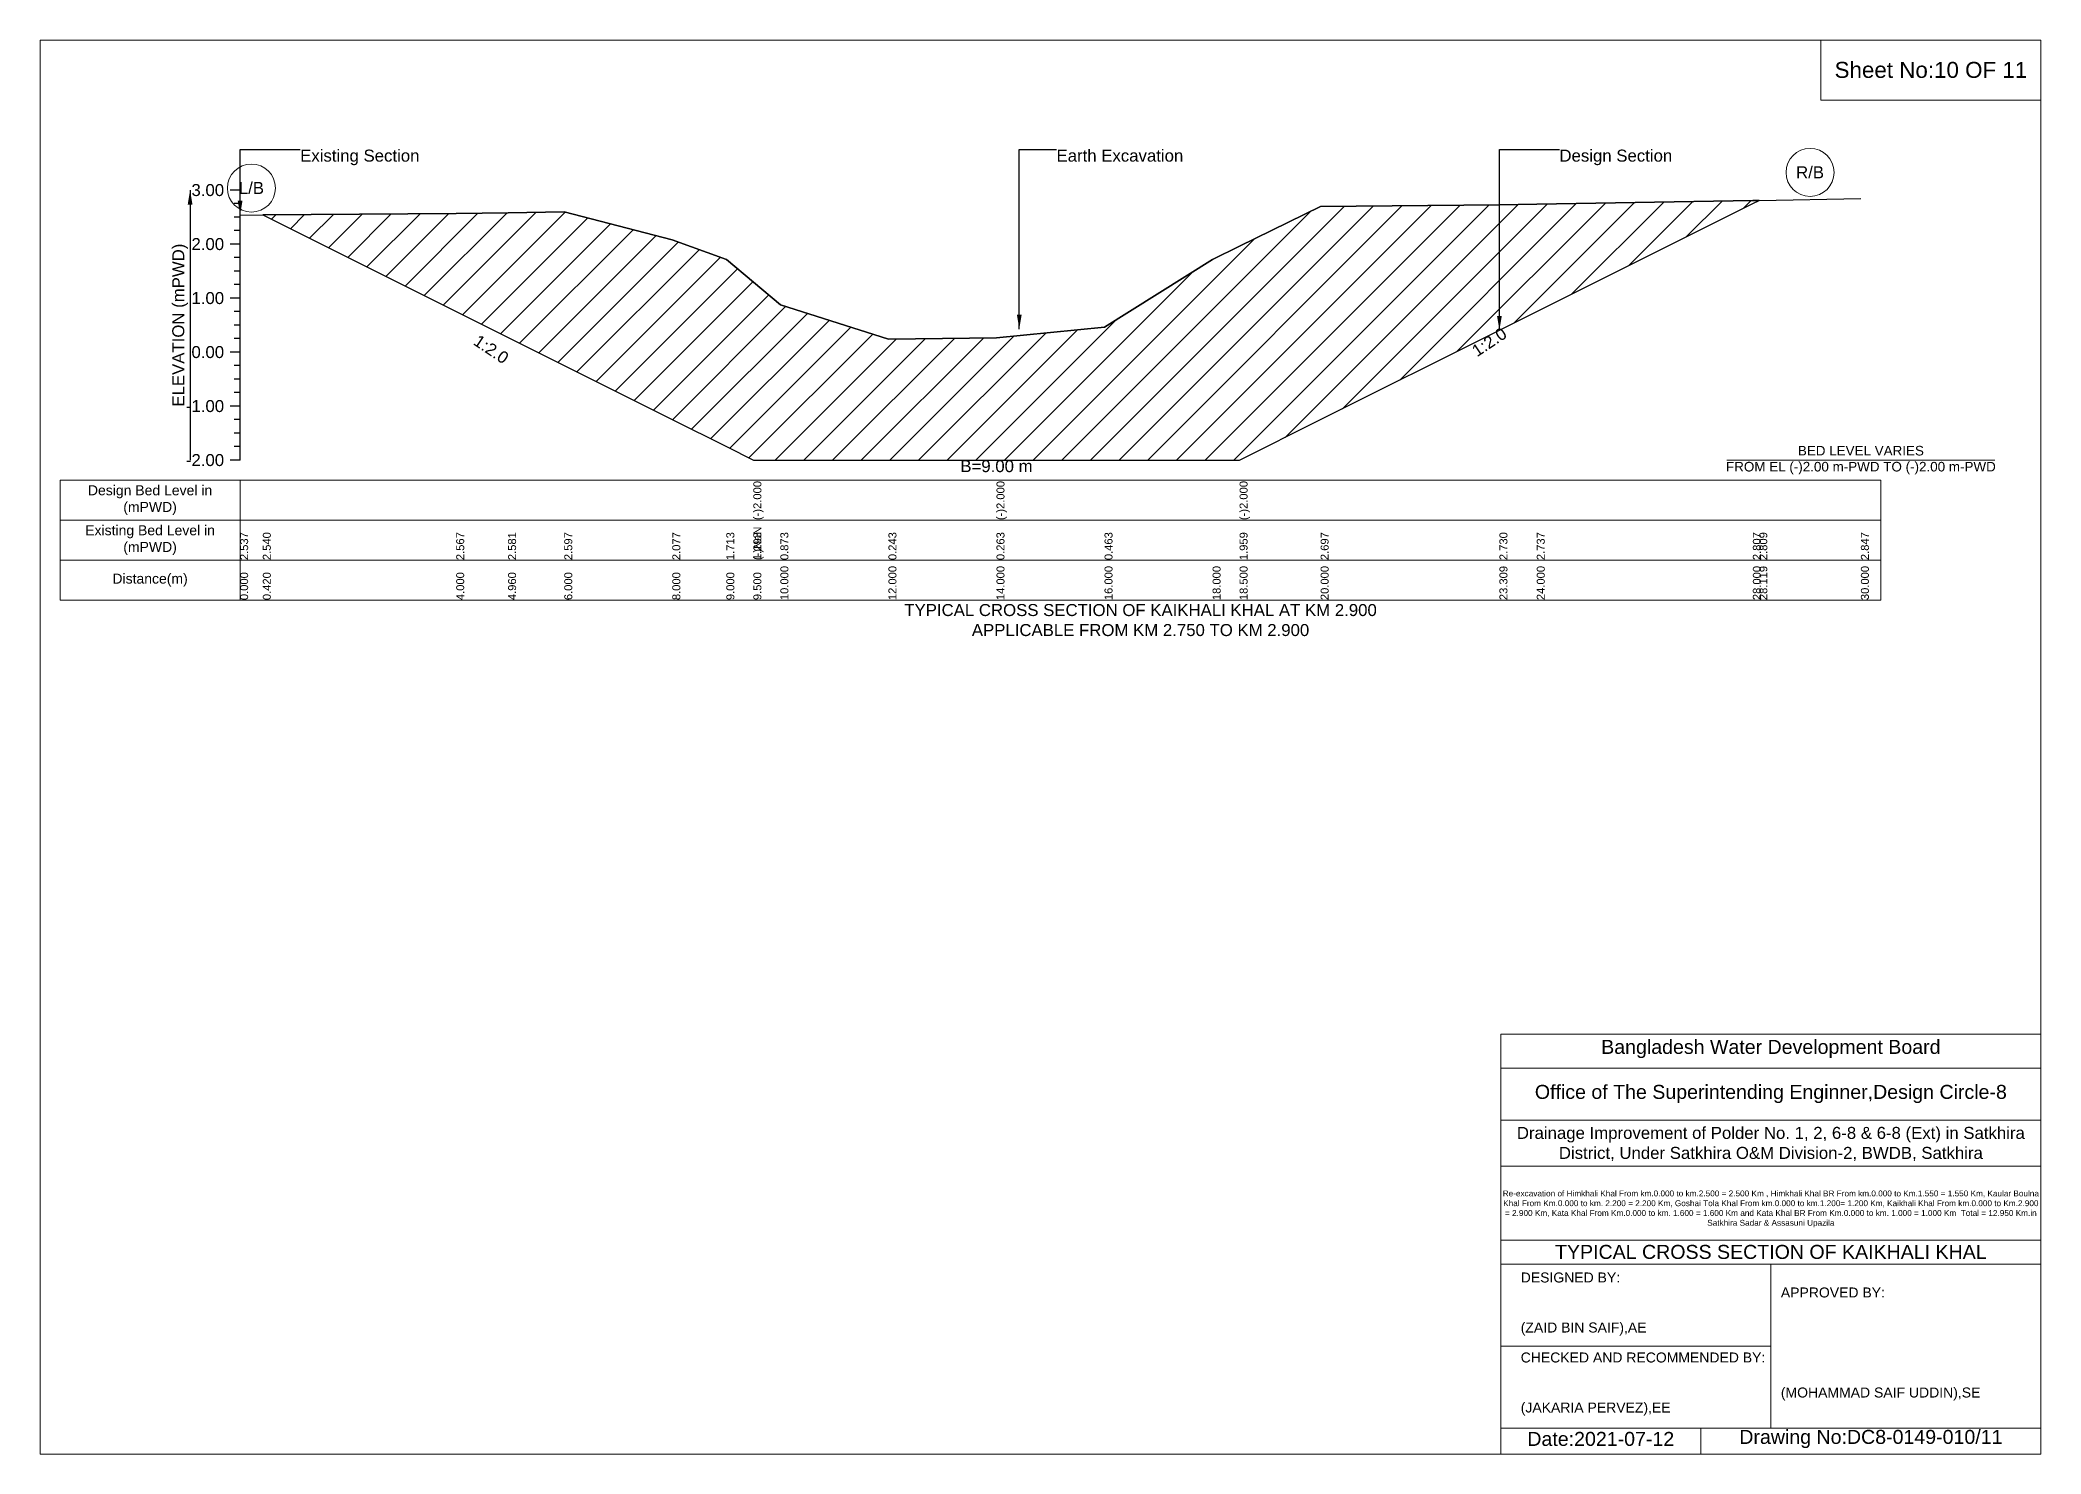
# Model space of a CAD drawing. Header units: inches. Extents: x 91000 to 628000, y -5656 to 0.
# Drawn here: x 460000 to 468000, y -5656 to 0 of the extents above; entities that cross this region are included whole.
import ezdxf

# ---------------------------------------------------------------- set-up
doc = ezdxf.new("R2010")
doc.units = ezdxf.units.IN
doc.header["$LTSCALE"] = 7
doc.header["$MEASUREMENT"] = 0
for name, color, linetype, lineweight in [('Cross section Data Border', 7, 'Continuous', 9), ('Cross Section Labels', 7, 'Continuous', 9), ('Existing_Bed_Level for Xsection', 7, 'Continuous', 25), ('Long Section Border', 7, 'Continuous', 9)]:
    doc.layers.add(name, color=color, linetype=linetype, lineweight=lineweight)
doc.styles.get("Standard").update_dxf_attribs({"font": 'arial.ttf'})
doc.dimstyles.get("Standard").update_dxf_attribs({"dimtxt": 0.18, "dimasz": 0.18, "dimexe": 0.18, "dimexo": 0.0625, "dimgap": 0.09, "dimtad": 0, "dimtih": 1, "dimtoh": 1, "dimdec": 4, "dimzin": 0, "dimdsep": 46, "dimtxsty": 'Standard', "dimcen": 0.09, "dimadec": 0, "dimazin": 0, "dimtfac": 1, "dimtdec": 4, "dimtofl": 0, "dimtmove": 0, "dimatfit": 3, "dimfxl": 1, "dimtolj": 1, "dimtzin": 0, "dimarcsym": 0})

msp = doc.modelspace()

# ---------------------------------------------------------------- hatches: boundary and pattern name
at = {"layer": 'Existing_Bed_Level for Xsection'}
h = msp.add_hatch(dxfattribs=at)
h.set_pattern_fill('ANSI31', color=256, scale=648, style=0)
h.paths.add_polyline_path([(460890.7, -699.8), (461664, -1086.5), (461871.3, -1190.2), (462096, -1302.5), (462528, -1518.5), (462744, -1626.5), (462852, -1680.5), (462960, -1680.5), (463392, -1680.5), (463824, -1680.5), (464256, -1680.5), (464688, -1680.5), (464796, -1680.5), (465120, -1518.5), (465834.8, -1161.1), (465984, -1086.5), (466848, -654.5), (466873.7, -641.7), (466848, -642.2), (465984, -657.3), (465834.8, -658.8), (465120, -665.9), (464796, -825.3), (464688, -878.5), (464256, -1148.5), (463824, -1191.7), (463392, -1196), (462960, -1059.9), (462852, -969.2), (462744, -878.5), (462528, -799.9), (462096, -687.5), (461871.3, -690.9), (461664, -694)])

# ---------------------------------------------------------------- linework, layer by layer
at = {"layer": 'Cross section Data Border'}
msp.add_lwpolyline([(460080, -1760.5), (467360, -1760.5), (467360, -2240.5), (460080, -2240.5)], close=True, dxfattribs=at)
for points in [[(460800, -1760.5), (460800, -2240.5)], [(460080, -1920.5), (467360, -1920.5)], [(460080, -2080.5), (467360, -2080.5)]]:
    msp.add_lwpolyline(points, dxfattribs=at)
at = {"layer": 'Cross Section Labels'}
msp.add_lwpolyline([(466744.2, -1680.5), (467815.8, -1680.5)], dxfattribs=at)
for centre in [(467076.8, -529.6), (460845.3, -592.2)]:
    msp.add_circle(centre, 96, dxfattribs=at)
at = {"layer": 'Existing_Bed_Level for Xsection'}
for points in [[(460800, -600.5), (460760, -600.5)], [(460800, -1680.5), (460800, -1464.5), (460800, -1248.5), (460800, -1032.5), (460800, -816.5), (460800, -600.5)], [(460800, -700.5), (460890.7, -699.8), (461664, -694), (461871.3, -690.9), (462096, -687.5), (462528, -799.9), (462744, -878.5), (462852, -969.2), (462852, -969.2), (462960, -1059.9), (463392, -1196), (463824, -1191.7), (463824, -1191.7), (464256, -1148.5), (464688, -878.5), (464796, -825.3), (464796, -825.3), (465120, -665.9), (465834.8, -658.8), (465984, -657.3), (466848, -642.2), (466873.7, -641.7), (467280, -633.5)], [(460800, -654.5), (460776, -654.5)], [(460800, -708.5), (460776, -708.5)], [(460800, -762.5), (460776, -762.5)], [(460800, -816.5), (460760, -816.5)], [(460800, -870.5), (460776, -870.5)], [(460800, -924.5), (460776, -924.5)], [(460800, -1032.5), (460760, -1032.5)], [(460800, -978.5), (460776, -978.5)], [(460800, -1086.5), (460776, -1086.5)], [(460800, -1140.5), (460776, -1140.5)], [(460800, -1194.5), (460776, -1194.5)], [(460800, -1248.5), (460760, -1248.5)], [(460800, -1302.5), (460776, -1302.5)], [(460800, -1356.5), (460776, -1356.5)], [(460800, -1410.5), (460776, -1410.5)], [(460800, -1464.5), (460760, -1464.5)], [(460800, -1518.5), (460776, -1518.5)], [(460800, -1572.5), (460776, -1572.5)], [(460800, -1626.5), (460776, -1626.5)], [(460800, -1680.5), (460760, -1680.5)]]:
    msp.add_lwpolyline(points, dxfattribs=at)
msp.add_lwpolyline([(460890.7, -699.8), (461664, -1086.5), (461871.3, -1190.2), (462096, -1302.5), (462528, -1518.5), (462744, -1626.5), (462852, -1680.5), (462852, -1680.5), (462960, -1680.5), (463392, -1680.5), (463824, -1680.5), (463824, -1680.5), (464256, -1680.5), (464688, -1680.5), (464796, -1680.5), (464796, -1680.5), (465120, -1518.5), (465834.8, -1161.1), (465984, -1086.5), (466848, -654.5), (466873.7, -641.7), (466873.7, -641.7), (466873.7, -641.7), (466848, -642.2), (465984, -657.3), (465834.8, -658.8), (465120, -665.9), (464796, -825.3), (464796, -825.3), (464688, -878.5), (464256, -1148.5), (463824, -1191.7), (463824, -1191.7), (463392, -1196), (462960, -1059.9), (462852, -969.2), (462852, -969.2), (462744, -878.5), (462528, -799.9), (462096, -687.5), (461871.3, -690.9), (461664, -694)], close=True, dxfattribs=at)
at = {"layer": 'Long Section Border'}
for points in [[(460000, 0), (468000, 0), (468000, -5656), (460000, -5656)], [(467120, 0), (468000, 0), (468000, -240), (467120, -240)]]:
    msp.add_lwpolyline(points, close=True, dxfattribs=at)
for points in [[(465840, -5656), (465840, -3976), (468000, -3976)], [(465840, -4112), (468000, -4112)], [(465840, -4320), (468000, -4320)], [(465840, -4504), (468000, -4504)], [(465840, -4800), (468000, -4800)], [(465840, -4896), (468000, -4896)], [(466920, -4896), (466920, -5552)], [(465840, -5224), (466920, -5224)], [(465840, -5552), (468000, -5552)], [(466640, -5552), (466640, -5656)]]:
    msp.add_lwpolyline(points, dxfattribs=at)

# ---------------------------------------------------------------- texts
at = {"layer": 'Cross section Data Border', "char_height": 40, "width": 640, "attachment_point": 5}
for s, insert in [('Design Bed Level in (mPWD)', (460440, -1840.5)), ('Existing Bed Level in (mPWD)', (460440, -2000.5)), ('Distance(m)', (460440, -2160.5))]:
    msp.add_mtext(s, dxfattribs=dict(at, insert=insert))
at = {"layer": 'Cross Section Labels'}
for s, insert, char_height, attachment_point in [('Existing Section', (461040, -438.5), 48, 1), ('Earth Excavation', (464064, -438.5), 48, 1), ('Design Section', (466074.8, -438.5), 48, 1), ('R/B', (467076.8, -529.6), 48, 5), ('L/B', (460845.3, -592.2), 48, 5), ('B=9.00 m', (463824, -1680.5), 48, 2), ('BED LEVEL VARIES ^JFROM EL (-)2.00 m-PWD TO (-)2.00 m-PWD', (467280, -1680.5), 38.4, 5), ('TYPICAL CROSS SECTION OF KAIKHALI KHAL AT KM 2.900^JAPPLICABLE FROM KM 2.750 TO KM 2.900', (464400, -2320.5), 48, 5)]:
    msp.add_mtext(s, dxfattribs=dict(at, insert=insert, char_height=char_height, attachment_point=attachment_point))
at = {"layer": 'Cross Section Labels', "char_height": 48, "attachment_point": 2}
for insert, rotation in [((461817.3, -1217.2), 326.30993), ((465780.8, -1188.1), 33.69007)]:
    msp.add_mtext('1:2.0', dxfattribs=dict(at, insert=insert, rotation=rotation))
at = {"layer": 'Existing_Bed_Level for Xsection', "char_height": 48, "attachment_point": 6}
for s, insert in [('3.00', (460736, -600.5)), ('2.00', (460736, -816.5)), ('1.00', (460736, -1032.5)), ('0.00', (460736, -1248.5)), ('-1.00', (460736, -1464.5)), ('-2.00', (460736, -1680.5))]:
    msp.add_mtext(s, dxfattribs=dict(at, insert=insert))
at = {"layer": 'Existing_Bed_Level for Xsection', "rotation": 90}
for s, insert, char_height, attachment_point in [('ELEVATION (mPWD)', (460560, -1140.5), 48, 5), ('(-)2.000', (462852, -1920.5), 32, 1), ('(-)2.000', (463824, -1920.5), 32, 1), ('(-)2.000', (464796, -1920.5), 32, 1), ('2.537', (460800, -2080.5), 32, 1), ('2.540', (460890.7, -2080.5), 32, 1), ('2.567', (461664, -2080.5), 32, 1), ('2.581', (461871.3, -2080.5), 32, 1), ('2.597', (462096, -2080.5), 32, 1), ('2.077', (462528, -2080.5), 32, 1), ('1.713', (462744, -2080.5), 32, 1), ('1.713', (462744, -2080.5), 32, 1), ('(-)NaN', (462852, -2080.5), 32, 1), ('(-)NaN', (462852, -2080.5), 32, 1), ('1.293', (462852, -2080.5), 32, 1), ('1.293', (462852, -2080.5), 32, 1), ('0.873', (462960, -2080.5), 32, 1), ('0.243', (463392, -2080.5), 32, 1), ('0.263', (463824, -2080.5), 32, 1), ('0.263', (463824, -2080.5), 32, 1), ('0.263', (463824, -2080.5), 32, 1), ('0.463', (464256, -2080.5), 32, 1), ('1.959', (464796, -2080.5), 32, 1), ('1.959', (464796, -2080.5), 32, 1), ('2.697', (465120, -2080.5), 32, 1), ('2.730', (465834.8, -2080.5), 32, 1), ('2.737', (465984, -2080.5), 32, 1), ('2.807', (466848, -2080.5), 32, 1), ('2.809', (466873.7, -2080.5), 32, 1), ('2.847', (467280, -2080.5), 32, 1), ('0.000', (460800, -2240.5), 32, 1), ('0.420', (460890.7, -2240.5), 32, 1), ('4.000', (461664, -2240.5), 32, 1), ('4.960', (461871.3, -2240.5), 32, 1), ('6.000', (462096, -2240.5), 32, 1), ('8.000', (462528, -2240.5), 32, 1), ('9.000', (462744, -2240.5), 32, 1), ('9.500', (462852, -2240.5), 32, 1), ('9.500', (462852, -2240.5), 32, 1), ('9.500', (462852, -2240.5), 32, 1), ('10.000', (462960, -2240.5), 32, 1), ('12.000', (463392, -2240.5), 32, 1), ('14.000', (463824, -2240.5), 32, 1), ('14.000', (463824, -2240.5), 32, 1), ('14.000', (463824, -2240.5), 32, 1), ('16.000', (464256, -2240.5), 32, 1), ('18.000', (464688, -2240.5), 32, 1), ('18.500', (464796, -2240.5), 32, 1), ('18.500', (464796, -2240.5), 32, 1), ('18.500', (464796, -2240.5), 32, 1), ('20.000', (465120, -2240.5), 32, 1), ('23.309', (465834.8, -2240.5), 32, 1), ('24.000', (465984, -2240.5), 32, 1), ('28.000', (466848, -2240.5), 32, 1), ('28.119', (466873.7, -2240.5), 32, 1), ('30.000', (467280, -2240.5), 32, 1)]:
    msp.add_mtext(s, dxfattribs=dict(at, insert=insert, char_height=char_height, attachment_point=attachment_point))
at = {"layer": 'Long Section Border', "attachment_point": 5}
for s, insert, char_height in [('Sheet No:10 OF 11', (467560, -120), 64), ('Bangladesh Water Development Board', (466920, -4036), 56), ('Office of The Superintending Enginner,Design Circle-8', (466920, -4216), 56)]:
    msp.add_mtext(s, dxfattribs=dict(at, insert=insert, char_height=char_height))
at = {"layer": 'Long Section Border'}
for s, insert, char_height, width, attachment_point in [('Drainage Improvement of Polder No. 1, 2, 6-8 & 6-8 (Ext) in Satkhira District, Under Satkhira O&M Division-2, BWDB, Satkhira', (466920, -4416), 48, 2240, 5), ('Re-excavation of Himkhali Khal From km.0.000 to km.2.500 = 2.500 Km , Himkhali Khal BR From km.0.000 to Km.1.550 = 1.550 Km, Kaular Boulna Khal From Km.0.000 to km. 2.200 = 2.200 Km, Goshai Tola Khal From km.0.000 to km.1.200= 1.200 Km, Kaikhali Khal From km.0.000 to Km.2.900 = 2.900 Km, Kata Khal From Km.0.000 to km. 1.600 = 1.600 Km and Kata Khal BR From Km.0.000 to km. 1.000 = 1.000 Km  Total = 12.950 Km.in Satkhira Sadar & Assasuni Upazila', (466920, -4676), 23.4814, 2160, 5), ('TYPICAL CROSS SECTION OF KAIKHALI KHAL', (466920, -4848), 56, 2240, 5), ('DESIGNED BY:^J^J^J(ZAID BIN SAIF),AE', (465920, -5056), 40, 1120, 4), ('APPROVED BY:^J^J^J^J^J^J(MOHAMMAD SAIF UDDIN),SE', (466960, -5216), 40, 1120, 4), ('CHECKED AND RECOMMENDED BY:^J^J^J(JAKARIA PERVEZ),EE', (465920, -5376), 40, 1120, 4), ('Date:2021-07-12', (466240, -5596), 56, 1120, 5), ('Drawing No:DC8-0149-010/11', (467320, -5596), 56, 1760, 5)]:
    msp.add_mtext(s, dxfattribs=dict(at, insert=insert, char_height=char_height, width=width, attachment_point=attachment_point))

# ---------------------------------------------------------------- leaders
at = {"layer": 'Cross Section Labels', "annotation_type": 0, "has_hookline": 1, "hookline_direction": 0}
for points, text_width in [([(460800, -700.5), (460800, -438.5), (461039.9, -438.5)], 467.2), ([(463915.2, -1156.5), (463915.2, -438.5), (464063.9, -438.5)], 497), ([(465834.8, -1161.1), (465834.8, -438.5), (466074.7, -438.5)], 441.2)]:
    msp.add_leader(points, dimstyle='Standard', override={"dimasz": 57.6}, dxfattribs=dict(at, text_width=text_width))
at = {"layer": 'Existing_Bed_Level for Xsection'}
msp.add_leader([(460600, -600.5), (460600, -1680.5)], dimstyle='Standard', override={"dimasz": 57.6}, dxfattribs=at)

doc.saveas('drawing.dxf')
